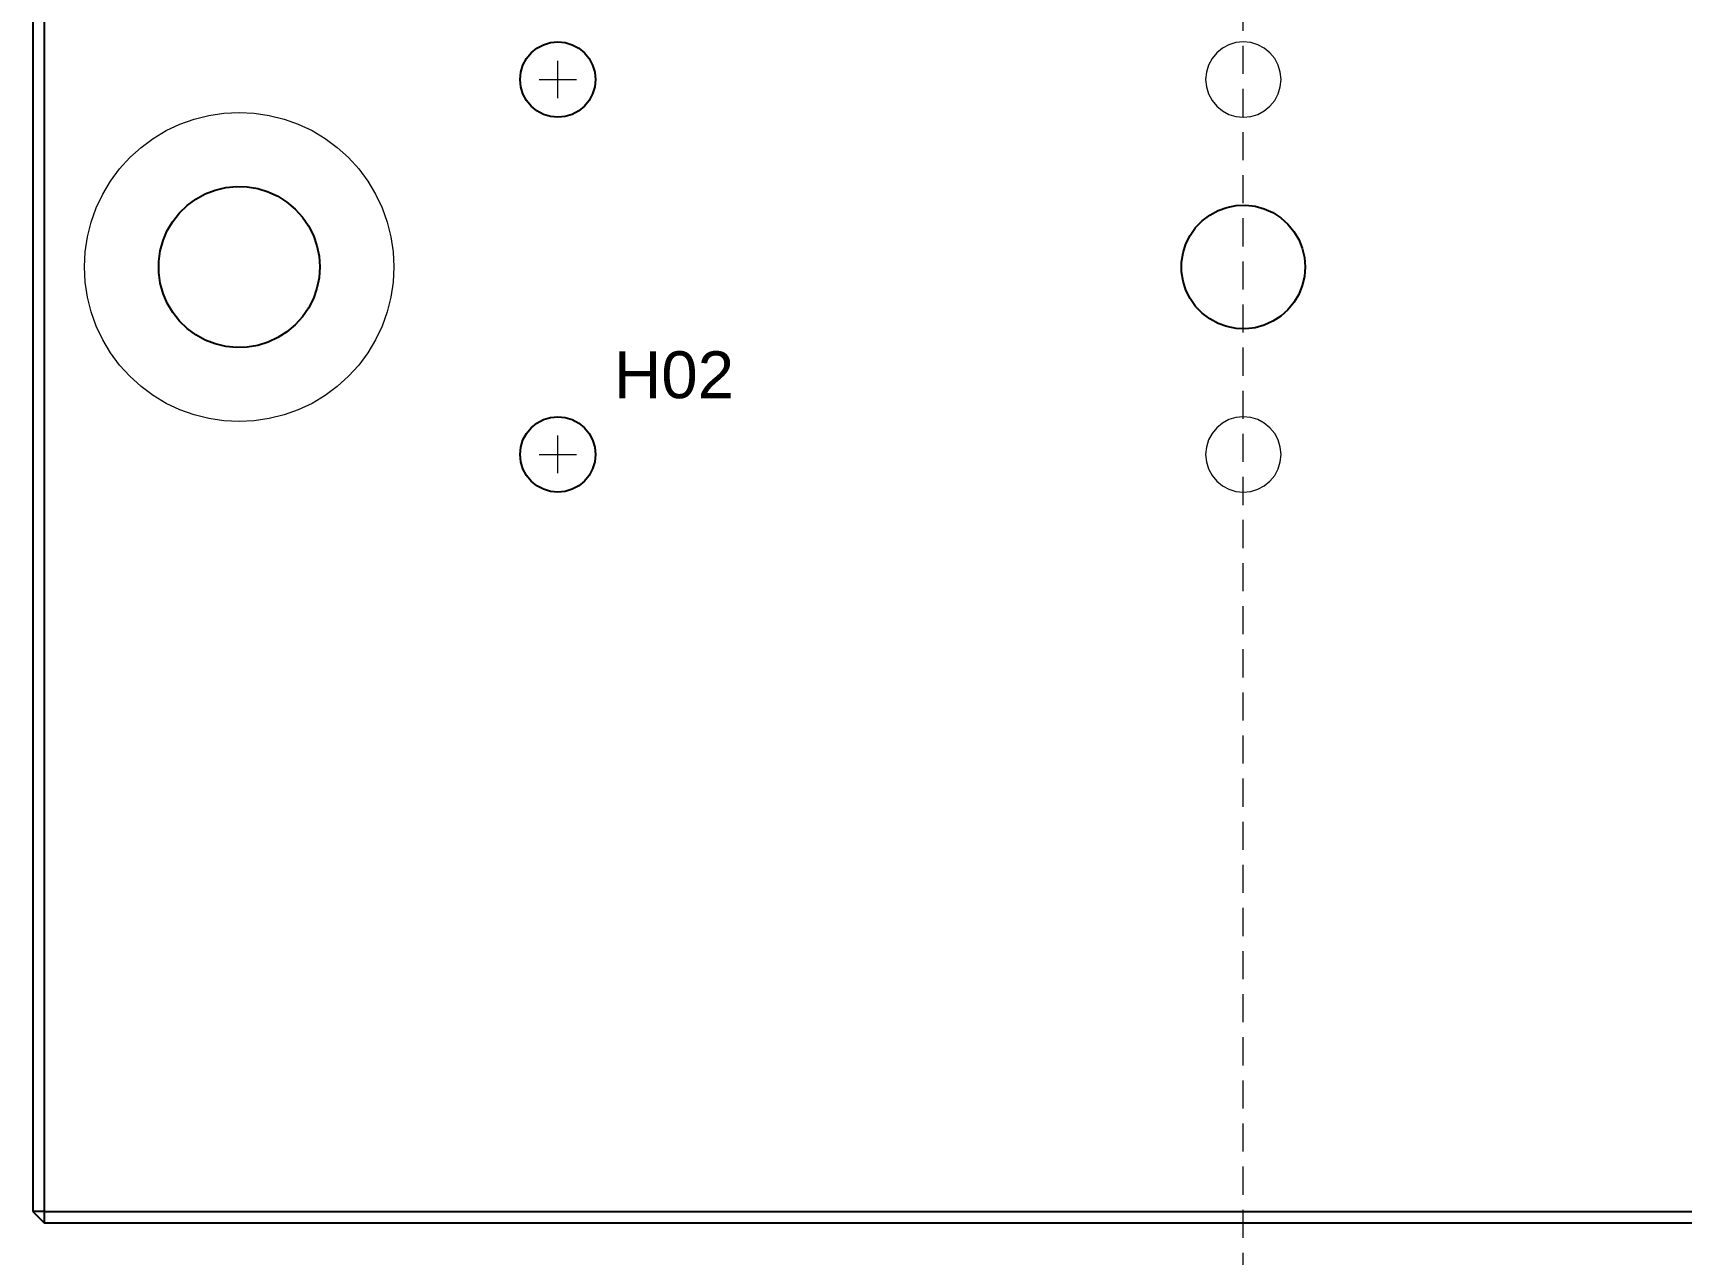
# Paper-space layout '04_孔表及加工说明' of a CAD drawing. Header units: millimetres. Extents: x 8 to 412, y 8 to 289.
# Drawn here: x 63.2 to 151.1, y 103.3 to 168.5 of the extents above; entities that cross this region are included whole.
import ezdxf

# ---------------------------------------------------------------- set-up
doc = ezdxf.new("R2010")
doc.units = ezdxf.units.MM
doc.linetypes.add('WP_HIDDEN', pattern=[2.3, 1.5, -0.8])
for name, color, linetype, lineweight in [('ANNOTATIONS', 7, 'CONTINUOUS', 18), ('HIDDEN', 7, 'WP_HIDDEN', 13), ('VISIBLE', 7, 'CONTINUOUS', 25)]:
    doc.layers.add(name, color=color, linetype=linetype, lineweight=lineweight)
doc.styles.add('CJK', font='Arial Unicode.ttf')

psp = doc.layouts.new('04_孔表及加工说明')

# ---------------------------------------------------------------- linework, layer by layer
at = {"layer": 'ANNOTATIONS'}
for p, q in [((91.213, 165), (91.213, 167)), ((90.213, 166), (92.213, 166)), ((91.213, 145), (91.213, 147)), ((90.213, 146), (92.213, 146))]:
    psp.add_line(p, q, dxfattribs=at)
at = {"layer": 'HIDDEN'}
psp.add_line((127.787, 95), (127.787, 217), dxfattribs=at)
for points in [[(125.777, 166), (125.816, 165.608), (125.93, 165.231), (126.116, 164.883), (126.366, 164.579), (126.671, 164.329), (127.018, 164.143), (127.395, 164.029), (127.787, 163.99), (128.179, 164.029), (128.557, 164.143), (128.904, 164.329), (129.209, 164.579), (129.459, 164.883), (129.644, 165.231), (129.759, 165.608), (129.797, 166), (129.759, 166.392), (129.644, 166.769), (129.459, 167.117), (129.209, 167.421), (128.904, 167.671), (128.557, 167.857), (128.179, 167.971), (127.787, 168.01), (127.395, 167.971), (127.018, 167.857), (126.671, 167.671), (126.366, 167.421), (126.116, 167.117), (125.93, 166.769), (125.816, 166.392), (125.777, 166)], [(82.463, 156), (82.423, 155.191), (82.304, 154.391), (82.107, 153.605), (81.835, 152.843), (81.488, 152.111), (81.072, 151.417), (80.59, 150.766), (80.046, 150.166), (79.446, 149.623), (78.796, 149.14), (78.102, 148.724), (77.37, 148.378), (76.607, 148.105), (75.822, 147.909), (75.021, 147.79), (74.213, 147.75), (73.404, 147.79), (72.603, 147.909), (71.818, 148.105), (71.055, 148.378), (70.324, 148.724), (69.629, 149.14), (68.979, 149.623), (68.379, 150.166), (67.835, 150.766), (67.353, 151.417), (66.937, 152.111), (66.591, 152.843), (66.318, 153.605), (66.121, 154.391), (66.002, 155.191), (65.963, 156), (66.002, 156.809), (66.121, 157.609), (66.318, 158.395), (66.591, 159.157), (66.937, 159.889), (67.353, 160.583), (67.835, 161.234), (68.379, 161.834), (68.979, 162.377), (69.629, 162.86), (70.324, 163.276), (71.055, 163.622), (71.818, 163.895), (72.603, 164.091), (73.404, 164.21), (74.213, 164.25), (75.021, 164.21), (75.822, 164.091), (76.607, 163.895), (77.37, 163.622), (78.102, 163.276), (78.796, 162.86), (79.446, 162.377), (80.046, 161.834), (80.59, 161.234), (81.072, 160.583), (81.488, 159.889), (81.835, 159.157), (82.107, 158.395), (82.304, 157.609), (82.423, 156.809), (82.463, 156)], [(125.777, 146), (125.816, 145.608), (125.93, 145.231), (126.116, 144.883), (126.366, 144.579), (126.671, 144.329), (127.018, 144.143), (127.395, 144.029), (127.787, 143.99), (128.179, 144.029), (128.557, 144.143), (128.904, 144.329), (129.209, 144.579), (129.459, 144.883), (129.644, 145.231), (129.759, 145.608), (129.797, 146), (129.759, 146.392), (129.644, 146.769), (129.459, 147.117), (129.209, 147.421), (128.904, 147.671), (128.557, 147.857), (128.179, 147.971), (127.787, 148.01), (127.395, 147.971), (127.018, 147.857), (126.671, 147.671), (126.366, 147.421), (126.116, 147.117), (125.93, 146.769), (125.816, 146.392), (125.777, 146)]]:
    psp.add_lwpolyline(points, dxfattribs=at)
at = {"layer": 'VISIBLE'}
for points in [[(63.213, 206.4), (63.213, 105.6)], [(63.813, 206.4), (63.813, 105.6)], [(93.223, 166), (93.184, 165.608), (93.07, 165.231), (92.884, 164.883), (92.634, 164.579), (92.329, 164.329), (91.982, 164.143), (91.605, 164.029), (91.213, 163.99), (90.821, 164.029), (90.443, 164.143), (90.096, 164.329), (89.791, 164.579), (89.541, 164.883), (89.356, 165.231), (89.241, 165.608), (89.203, 166), (89.241, 166.392), (89.356, 166.769), (89.541, 167.117), (89.791, 167.421), (90.096, 167.671), (90.443, 167.857), (90.821, 167.971), (91.213, 168.01), (91.605, 167.971), (91.982, 167.857), (92.329, 167.671), (92.634, 167.421), (92.884, 167.117), (93.07, 166.769), (93.184, 166.392), (93.223, 166)], [(78.513, 156), (78.474, 155.427), (78.36, 154.864), (78.171, 154.321), (77.912, 153.809), (77.587, 153.335), (77.202, 152.909), (76.763, 152.538), (76.279, 152.229), (75.758, 151.987), (75.209, 151.817), (74.643, 151.722), (74.069, 151.702), (73.497, 151.76), (72.939, 151.893), (72.403, 152.1), (71.899, 152.376), (71.436, 152.716), (71.024, 153.116), (70.668, 153.566), (70.375, 154.061), (70.151, 154.589), (69.999, 155.144), (69.922, 155.713), (69.922, 156.287), (69.999, 156.856), (70.151, 157.411), (70.375, 157.939), (70.668, 158.434), (71.024, 158.884), (71.436, 159.284), (71.899, 159.624), (72.403, 159.9), (72.939, 160.107), (73.497, 160.24), (74.069, 160.298), (74.643, 160.278), (75.209, 160.183), (75.758, 160.013), (76.279, 159.771), (76.763, 159.462), (77.202, 159.091), (77.587, 158.665), (77.912, 158.191), (78.171, 157.679), (78.36, 157.136), (78.474, 156.573), (78.513, 156)], [(131.087, 156), (131.049, 155.496), (130.934, 155.004), (130.745, 154.536), (130.487, 154.101), (130.165, 153.712), (129.788, 153.376), (129.364, 153.101), (128.903, 152.894), (128.416, 152.76), (127.914, 152.702), (127.409, 152.722), (126.913, 152.818), (126.437, 152.989), (125.994, 153.23), (125.592, 153.536), (125.241, 153.9), (124.951, 154.314), (124.727, 154.766), (124.574, 155.248), (124.497, 155.747), (124.497, 156.253), (124.574, 156.752), (124.727, 157.234), (124.951, 157.686), (125.241, 158.1), (125.592, 158.464), (125.994, 158.77), (126.437, 159.011), (126.913, 159.182), (127.409, 159.278), (127.914, 159.298), (128.416, 159.24), (128.903, 159.106), (129.364, 158.899), (129.788, 158.624), (130.165, 158.288), (130.487, 157.899), (130.745, 157.464), (130.934, 156.996), (131.049, 156.504), (131.087, 156)], [(93.223, 146), (93.184, 145.608), (93.07, 145.231), (92.884, 144.883), (92.634, 144.579), (92.329, 144.329), (91.982, 144.143), (91.605, 144.029), (91.213, 143.99), (90.821, 144.029), (90.443, 144.143), (90.096, 144.329), (89.791, 144.579), (89.541, 144.883), (89.356, 145.231), (89.241, 145.608), (89.203, 146), (89.241, 146.392), (89.356, 146.769), (89.541, 147.117), (89.791, 147.421), (90.096, 147.671), (90.443, 147.857), (90.821, 147.971), (91.213, 148.01), (91.605, 147.971), (91.982, 147.857), (92.329, 147.671), (92.634, 147.421), (92.884, 147.117), (93.07, 146.769), (93.184, 146.392), (93.223, 146)], [(63.813, 105.6), (63.213, 105.6)], [(63.213, 105.6), (63.813, 105)], [(63.813, 105.6), (162.187, 105.6)], [(63.813, 105.6), (63.813, 105)], [(63.813, 105), (162.187, 105)]]:
    psp.add_lwpolyline(points, dxfattribs=at)

# ---------------------------------------------------------------- texts
at = {"layer": 'ANNOTATIONS', "style": 'CJK'}
psp.add_text('H02', height=2.5, dxfattribs=at).set_placement((94.213, 149))

doc.saveas('drawing.dxf')
